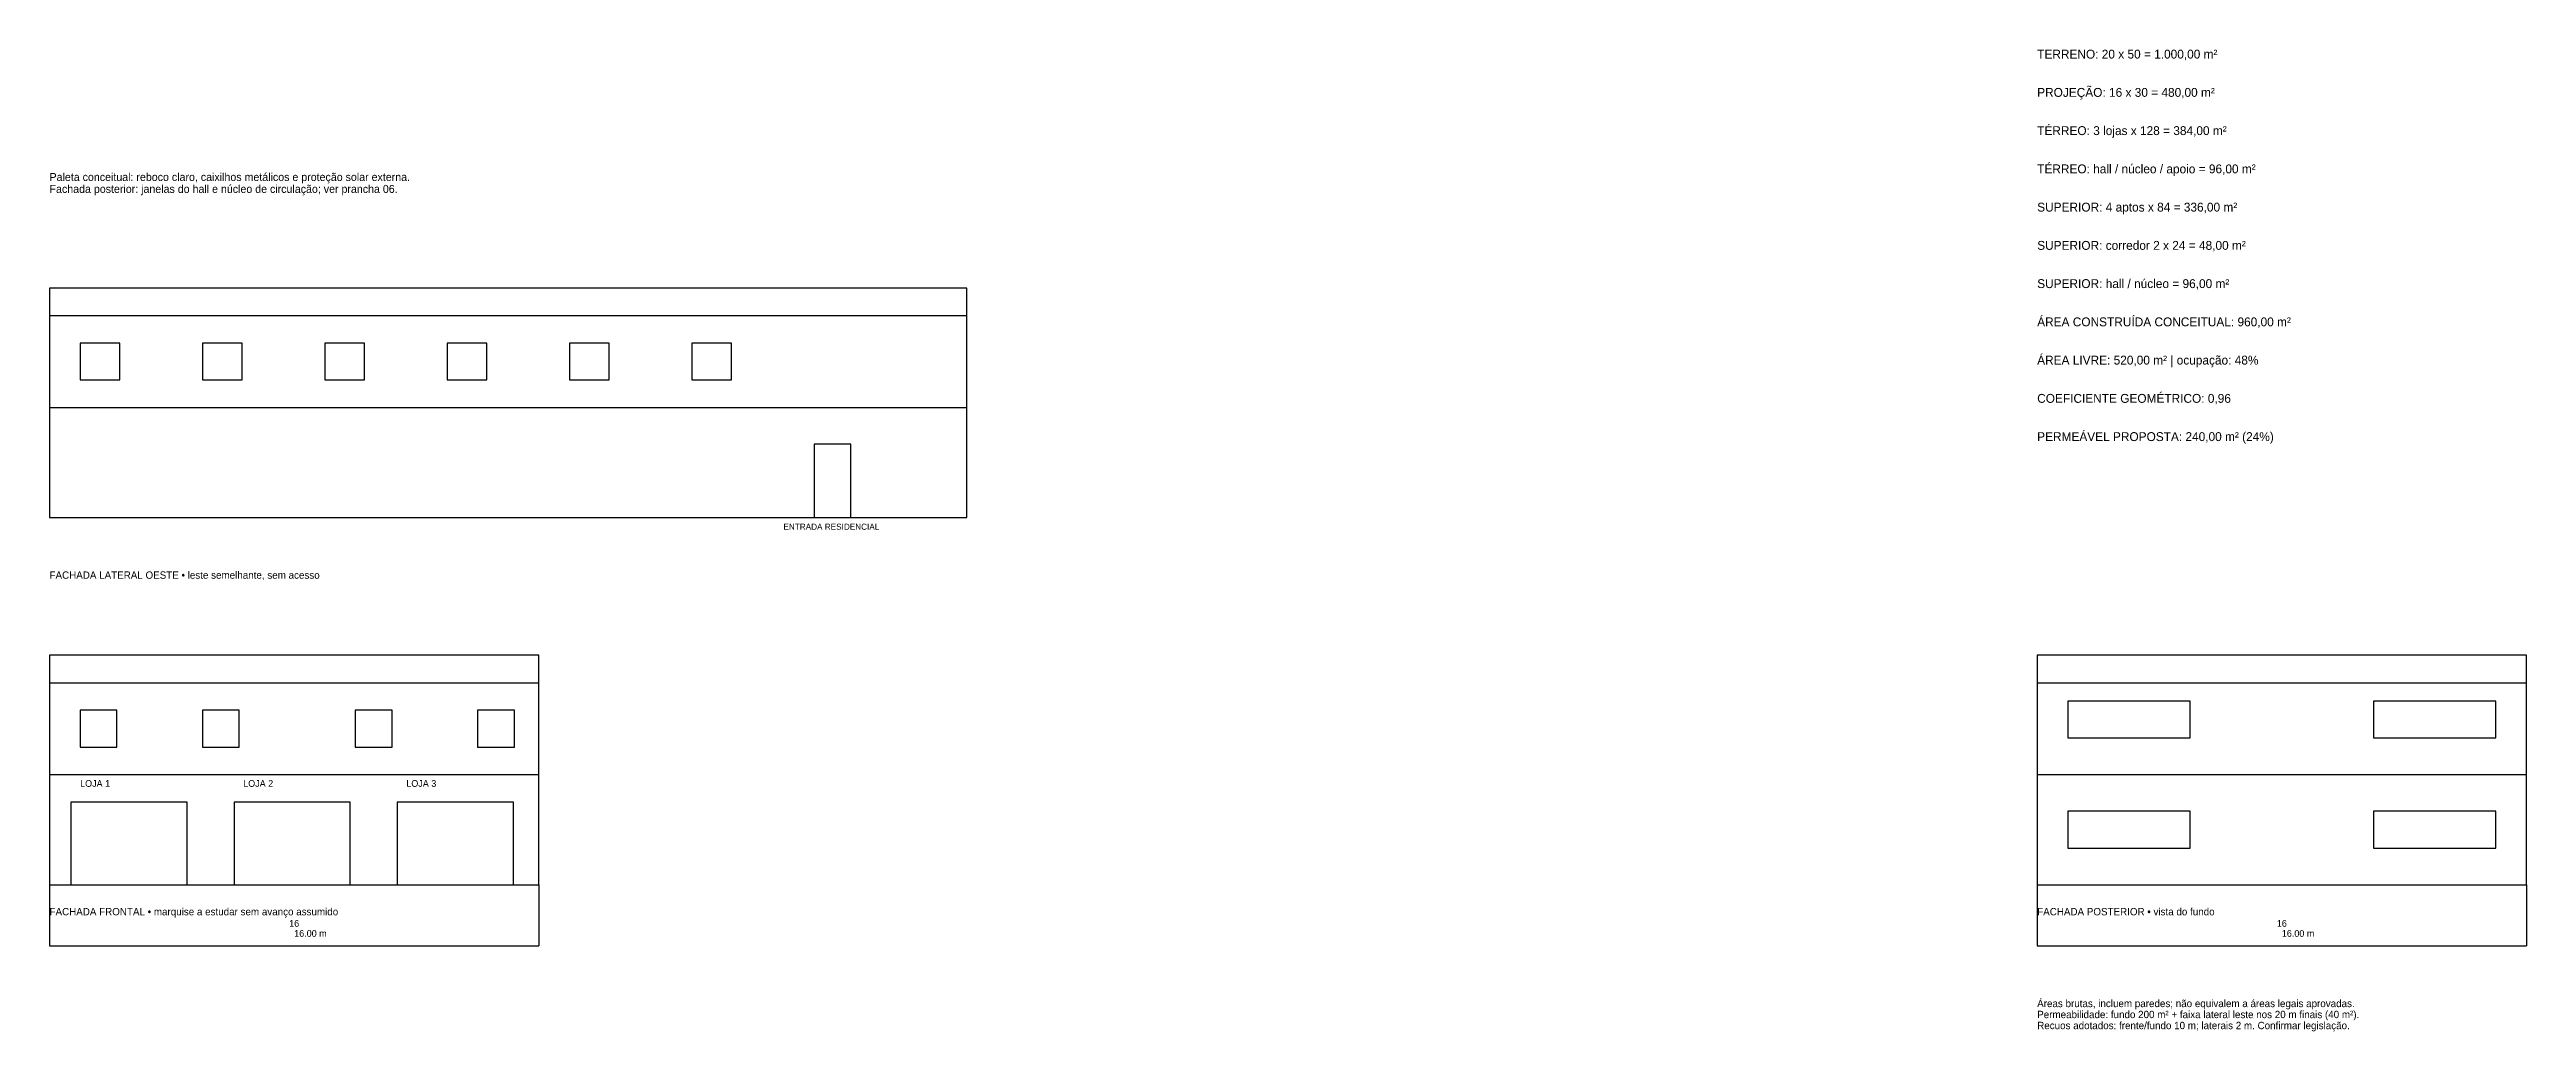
# Model space of a CAD drawing. Header units: metres. Extents: x -3 to 341, y -5 to 52.
# Drawn here: x 260 to 341, y -4.8 to 27.3 of the extents above; entities that cross this region are included whole.
import ezdxf

# ---------------------------------------------------------------- set-up
doc = ezdxf.new("R2010")
doc.units = ezdxf.units.M
for name, color, linetype in [('COTAS', 2, 'Continuous'), ('ESQUADRIAS', 4, 'Continuous'), ('PAREDES', 7, 'Continuous'), ('TEXTOS', 3, 'Continuous')]:
    doc.layers.add(name, color=color, linetype=linetype)
doc.dimstyles.get("Standard").update_dxf_attribs({"dimtxt": 2.5, "dimasz": 2.5, "dimexe": 1.25, "dimexo": 0.625, "dimtad": 1, "dimcen": 2.5, "dimazin": 3, "dimtfac": 1, "dimtmove": 0, "dimatfit": 3})

# ---------------------------------------------------------------- blocks, each defined once
blk = doc.blocks.new('_CLOSEDFILLED')
at = {"color": 0, "linetype": 'BYBLOCK'}
blk.add_solid([(-1, 0.16), (0, 0), (-1, -0.16)], dxfattribs=at)
blk = doc.blocks.new('*D19')
at = {"color": 2}
for p, q in [((260, 0), (260, -2)), ((276, 0), (276, -2)), ((260.16, -2), (275.84, -2))]:
    blk.add_line(p, q, dxfattribs=at)
at = {"layer": 'Defpoints'}
for p in [(260, 0), (276, 0), (260, -2)]:
    blk.add_point(p, dxfattribs=at)
at = {"layer": 'COTAS', "color": 2, "xscale": 0.16, "yscale": 0.16, "rotation": 180}
blk.add_blockref('_CLOSEDFILLED', (260, -2), dxfattribs=at)
at = {"layer": 'COTAS', "color": 2, "xscale": 0.16, "yscale": 0.16}
blk.add_blockref('_CLOSEDFILLED', (276, -2), dxfattribs=at)
at = {"layer": 'COTAS', "color": 2, "insert": (268, -1.265), "char_height": 0.22, "attachment_point": 5}
blk.add_mtext('16', dxfattribs=at)
blk = doc.blocks.new('*D20')
at = {"color": 2}
for p, q in [((325, 0), (325, -2)), ((341, 0), (341, -2)), ((325.16, -2), (340.84, -2))]:
    blk.add_line(p, q, dxfattribs=at)
at = {"layer": 'Defpoints'}
for p in [(325, 0), (341, 0), (325, -2)]:
    blk.add_point(p, dxfattribs=at)
at = {"layer": 'COTAS', "color": 2, "xscale": 0.16, "yscale": 0.16, "rotation": 180}
blk.add_blockref('_CLOSEDFILLED', (325, -2), dxfattribs=at)
at = {"layer": 'COTAS', "color": 2, "xscale": 0.16, "yscale": 0.16}
blk.add_blockref('_CLOSEDFILLED', (341, -2), dxfattribs=at)
at = {"layer": 'COTAS', "color": 2, "insert": (333, -1.265), "char_height": 0.22, "attachment_point": 5}
blk.add_mtext('16', dxfattribs=at)

msp = doc.modelspace()

# ---------------------------------------------------------------- linework, layer by layer
at = {"layer": 'COTAS'}
for p, q in [((260, -2), (276, -2)), ((325, -2), (341, -2))]:
    msp.add_line(p, q, dxfattribs=at)
at = {"layer": 'ESQUADRIAS'}
for p, q in [((262.3, 17.7), (261, 17.7)), ((261, 17.7), (261, 16.5)), ((262.3, 16.5), (262.3, 17.7)), ((266.3, 17.7), (265, 17.7)), ((265, 17.7), (265, 16.5)), ((266.3, 16.5), (266.3, 17.7)), ((270.3, 17.7), (269, 17.7)), ((269, 17.7), (269, 16.5)), ((270.3, 16.5), (270.3, 17.7)), ((274.3, 17.7), (273, 17.7)), ((273, 17.7), (273, 16.5)), ((274.3, 16.5), (274.3, 17.7)), ((278.3, 17.7), (277, 17.7)), ((277, 17.7), (277, 16.5)), ((278.3, 16.5), (278.3, 17.7)), ((282.3, 17.7), (281, 17.7)), ((281, 17.7), (281, 16.5)), ((282.3, 16.5), (282.3, 17.7)), ((261, 16.5), (262.3, 16.5)), ((265, 16.5), (266.3, 16.5)), ((269, 16.5), (270.3, 16.5)), ((273, 16.5), (274.3, 16.5)), ((277, 16.5), (278.3, 16.5)), ((281, 16.5), (282.3, 16.5)), ((286.2, 14.4), (285, 14.4)), ((285, 14.4), (285, 12)), ((286.2, 12), (286.2, 14.4)), ((285, 12), (286.2, 12)), ((262.2, 5.7), (261, 5.7)), ((261, 5.7), (261, 4.5)), ((262.2, 4.5), (262.2, 5.7)), ((266.2, 5.7), (265, 5.7)), ((265, 5.7), (265, 4.5)), ((266.2, 4.5), (266.2, 5.7)), ((271.2, 5.7), (270, 5.7)), ((270, 5.7), (270, 4.5)), ((271.2, 4.5), (271.2, 5.7)), ((275.2, 5.7), (274, 5.7)), ((274, 5.7), (274, 4.5)), ((275.2, 4.5), (275.2, 5.7)), ((330, 6), (326, 6)), ((326, 6), (326, 4.8)), ((330, 4.8), (330, 6)), ((340, 6), (336, 6)), ((336, 6), (336, 4.8)), ((340, 4.8), (340, 6)), ((261, 4.5), (262.2, 4.5)), ((265, 4.5), (266.2, 4.5)), ((270, 4.5), (271.2, 4.5)), ((274, 4.5), (275.2, 4.5)), ((326, 4.8), (330, 4.8)), ((336, 4.8), (340, 4.8)), ((264.5, 2.7), (260.7, 2.7)), ((260.7, 2.7), (260.7, 0)), ((264.5, 0), (264.5, 2.7)), ((269.833, 2.7), (266.033, 2.7)), ((266.033, 2.7), (266.033, 0)), ((269.833, 0), (269.833, 2.7)), ((275.167, 2.7), (271.367, 2.7)), ((271.367, 2.7), (271.367, 0)), ((275.167, 0), (275.167, 2.7)), ((330, 2.4), (326, 2.4)), ((326, 2.4), (326, 1.2)), ((330, 1.2), (330, 2.4)), ((340, 2.4), (336, 2.4)), ((336, 2.4), (336, 1.2)), ((340, 1.2), (340, 2.4)), ((326, 1.2), (330, 1.2)), ((336, 1.2), (340, 1.2)), ((260.7, 0), (264.5, 0)), ((266.033, 0), (269.833, 0)), ((271.367, 0), (275.167, 0))]:
    msp.add_line(p, q, dxfattribs=at)
at = {"layer": 'PAREDES'}
for p, q in [((290, 19.5), (260, 19.5)), ((260, 19.5), (260, 12)), ((290, 12), (290, 19.5)), ((260, 18.6), (290, 18.6)), ((260, 15.6), (290, 15.6)), ((260, 12), (290, 12)), ((276, 7.5), (260, 7.5)), ((260, 7.5), (260, 0)), ((276, 0), (276, 7.5)), ((341, 7.5), (325, 7.5)), ((325, 7.5), (325, 0)), ((341, 0), (341, 7.5)), ((260, 6.6), (276, 6.6)), ((325, 6.6), (341, 6.6)), ((260, 3.6), (276, 3.6)), ((325, 3.6), (341, 3.6)), ((260, 0), (276, 0)), ((325, 0), (341, 0))]:
    msp.add_line(p, q, dxfattribs=at)

# ---------------------------------------------------------------- texts
at = {"layer": 'TEXTOS'}
for s, height, p in [('TERRENO: 20 x 50 = 1.000,00 m²', 0.29, (325, 27)), ('PROJEÇÃO: 16 x 30 = 480,00 m²', 0.29, (325, 25.75)), ('TÉRREO: 3 lojas x 128 = 384,00 m²', 0.29, (325, 24.5)), ('TÉRREO: hall / núcleo / apoio = 96,00 m²', 0.29, (325, 23.25)), ('Paleta conceitual: reboco claro, caixilhos metálicos e proteção solar externa.', 0.26, (260, 23)), ('Fachada posterior: janelas do hall e núcleo de circulação; ver prancha 06.', 0.26, (260, 22.61)), ('SUPERIOR: 4 aptos x 84 = 336,00 m²', 0.29, (325, 22)), ('SUPERIOR: corredor 2 x 24 = 48,00 m²', 0.29, (325, 20.75)), ('SUPERIOR: hall / núcleo = 96,00 m²', 0.29, (325, 19.5)), ('ÁREA CONSTRUÍDA CONCEITUAL: 960,00 m²', 0.29, (325, 18.25)), ('ÁREA LIVRE: 520,00 m² | ocupação: 48%', 0.29, (325, 17)), ('COEFICIENTE GEOMÉTRICO: 0,96', 0.29, (325, 15.75)), ('PERMEÁVEL PROPOSTA: 240,00 m² (24%)', 0.29, (325, 14.5)), ('ENTRADA RESIDENCIAL', 0.2, (284, 11.6)), ('FACHADA LATERAL OESTE • leste semelhante, sem acesso', 0.24, (260, 10)), ('LOJA 1', 0.22, (261, 3.2)), ('LOJA 2', 0.22, (266.333, 3.2)), ('LOJA 3', 0.22, (271.667, 3.2)), ('FACHADA FRONTAL • marquise a estudar sem avanço assumido', 0.24, (260, -1)), ('FACHADA POSTERIOR • vista do fundo', 0.24, (325, -1)), ('16.00 m', 0.22, (268, -1.7)), ('16.00 m', 0.22, (333, -1.7)), ('Áreas brutas, incluem paredes; não equivalem a áreas legais aprovadas.', 0.24, (325, -4)), ('Permeabilidade: fundo 200 m² + faixa lateral leste nos 20 m finais (40 m²).', 0.24, (325, -4.36)), ('Recuos adotados: frente/fundo 10 m; laterais 2 m. Confirmar legislação.', 0.24, (325, -4.72))]:
    msp.add_text(s, height=height, dxfattribs=at).set_placement(p)

# ---------------------------------------------------------------- dimensions: what is measured, and where the dimension line sits
at = {"layer": 'COTAS'}
for base, p1, p2, picture, middle in [((260, -2), (260, 0), (276, 0), '*D19', (268, -1.265)), ((325, -2), (325, 0), (341, 0), '*D20', (333, -1.265))]:
    dim = msp.add_linear_dim(base=base, p1=p1, p2=p2, dimstyle='Standard', override={"dimtxt": 0.22, "dimasz": 0.16, "dimtad": 1, "dimdec": 2, "dimclrd": 2, "dimclre": 2, "dimclrt": 2}, dxfattribs=at)
    dim.commit()
    dim.dimension.update_dxf_attribs({"geometry": picture, "text_midpoint": middle})

doc.saveas('drawing.dxf')
